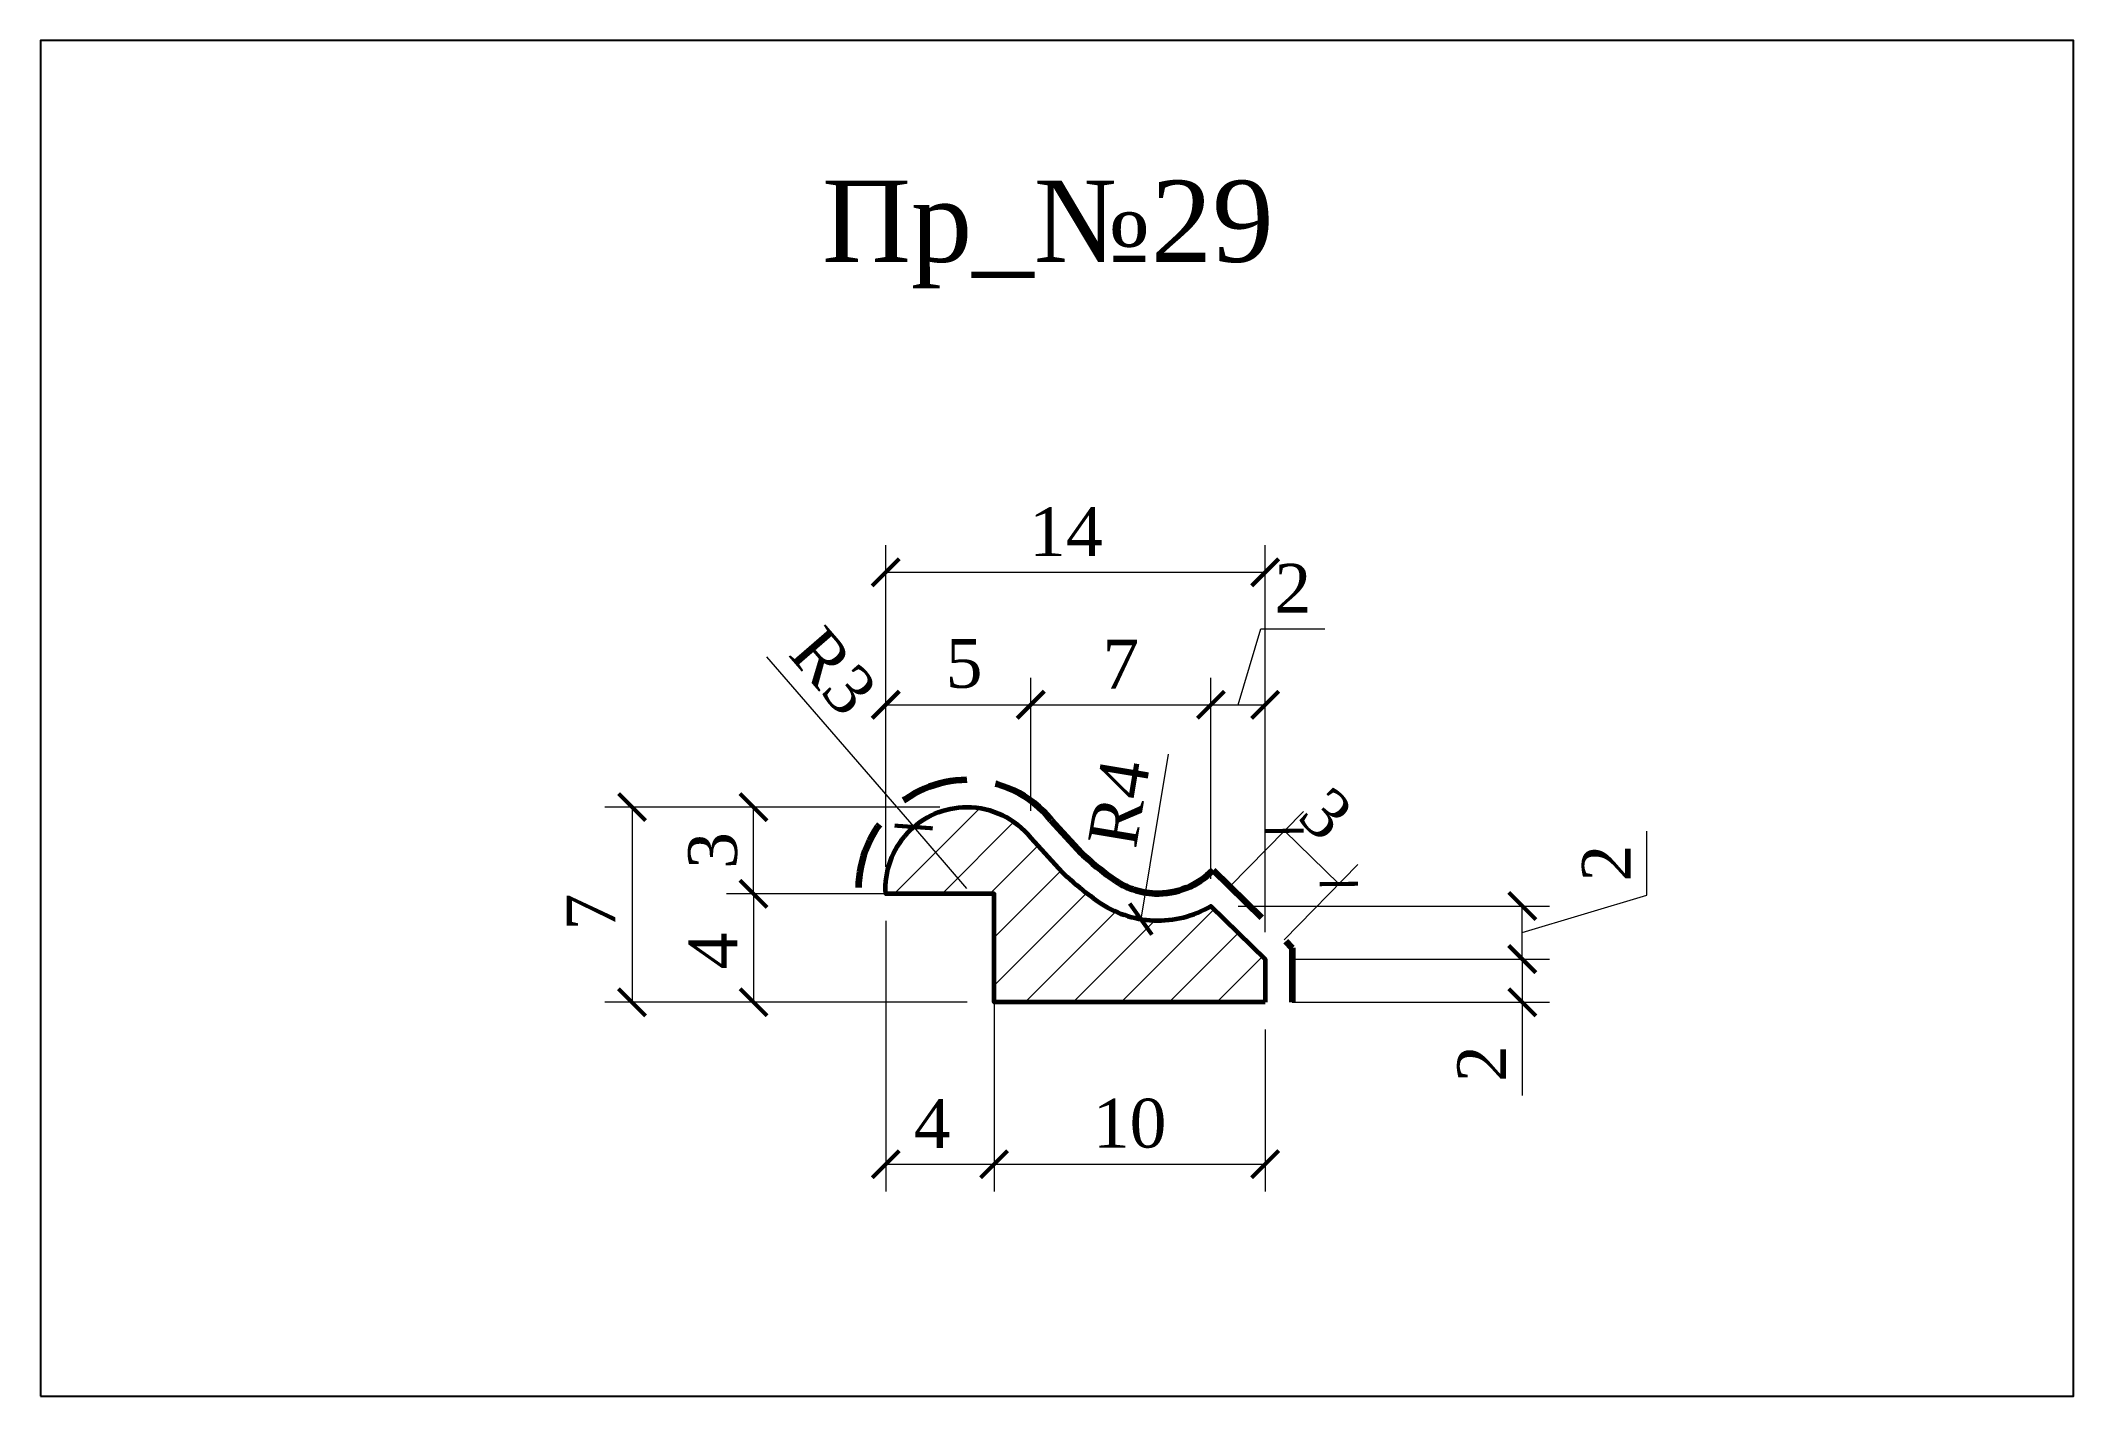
# Model space of a CAD drawing. Header units: millimetres. Extents: x 303891.2 to 303966.2, y -92700.8 to -92650.8.
import ezdxf

# ---------------------------------------------------------------- set-up
doc = ezdxf.new("R2010")
doc.units = ezdxf.units.MM
doc.header["$MEASUREMENT"] = 0
doc.linetypes.add('HIDDEN', pattern=[0.375, 0.25, -0.125])
doc.layers.add('Outside panel', color=7, linetype='Continuous', lineweight=18, true_color=0x7f5e57)
doc.layers.add('линия 15', color=7, linetype='Continuous', lineweight=15)
doc.layers.add('линия 50', color=1, linetype='Continuous', lineweight=211)
doc.layers.add('Слой1', color=7, linetype='Continuous')
doc.styles.add('ELECT', font='times.ttf')
doc.styles.get("Standard").update_dxf_attribs({"font": 'times.ttf'})
doc.dimstyles.new('M_1', dxfattribs={"dimtxt": 1.8, "dimasz": 1, "dimexe": 1, "dimexo": 1, "dimgap": 0.6, "dimtad": 1, "dimdec": 0, "dimdsep": 46, "dimtxsty": 'Standard', "dimblk": 'ARCHTICK', "dimcen": -5, "dimclrd": 7, "dimclre": 7, "dimclrt": 7, "dimadec": 0, "dimazin": 0, "dimtfac": 1, "dimtdec": 0, "dimtmove": 0, "dimatfit": 3, "dimfxl": 1, "dimtolj": 1, "dimtzin": 0, "dimlwd": 5, "dimlwe": 5, "dimarcsym": 0})

# ---------------------------------------------------------------- blocks, each defined once
blk = doc.blocks.new('_ArchTick')
at = {"color": 0, "linetype": 'ByBlock', "const_width": 0.15}
blk.add_lwpolyline([(-0.5, -0.5), (0.5, 0.5)], dxfattribs=at)
blk = doc.blocks.new('*D14')
at = {"layer": 'Defpoints', "color": 0, "ltscale": 1000, "transparency": 16777216}
for p in [(303936.338, -92670.43), (303922.338, -92682.288), (303936.338, -92684.696)]:
    blk.add_point(p, dxfattribs=at)
at = {"layer": 'линия 15', "color": 7, "lineweight": 5, "ltscale": 1000, "transparency": 16777216}
for p, q in [((303922.338, -92681.288), (303922.338, -92669.43)), ((303936.338, -92683.696), (303936.338, -92669.43)), ((303922.338, -92670.43), (303936.338, -92670.43))]:
    blk.add_line(p, q, dxfattribs=at)
at = {"layer": 'линия 15', "color": 7, "lineweight": 5, "ltscale": 1000, "transparency": 16777216, "rotation": 180}
blk.add_blockref('_ArchTick', (303922.338, -92670.43), dxfattribs=at)
at = {"layer": 'линия 15', "color": 7, "lineweight": 5, "ltscale": 1000, "transparency": 16777216}
blk.add_blockref('_ArchTick', (303936.338, -92670.43), dxfattribs=at)
at = {"layer": 'линия 15', "color": 7, "ltscale": 1000, "transparency": 16777216, "insert": (303928.987, -92668.93), "char_height": 1.8, "attachment_point": 5}
blk.add_mtext('\\A1;14', dxfattribs=at)
blk = doc.blocks.new('*D13')
at = {"layer": 'Defpoints', "color": 0, "ltscale": 1000, "transparency": 16777216}
for p in [(303925.337, -92679.089), (303912.979, -92686.288), (303926.338, -92686.288)]:
    blk.add_point(p, dxfattribs=at)
at = {"layer": 'линия 15', "color": 7, "lineweight": 5, "ltscale": 1000, "transparency": 16777216}
for p, q in [((303924.337, -92679.089), (303911.979, -92679.089)), ((303912.979, -92679.089), (303912.979, -92686.288)), ((303925.338, -92686.288), (303911.979, -92686.288))]:
    blk.add_line(p, q, dxfattribs=at)
for p, rotation in [((303912.979, -92679.089), 90), ((303912.979, -92686.288), 270)]:
    blk.add_blockref('_ArchTick', p, dxfattribs=dict(at, rotation=rotation))
at = {"layer": 'линия 15', "color": 7, "ltscale": 1000, "transparency": 16777216, "insert": (303911.461, -92682.96), "char_height": 1.8, "attachment_point": 5, "rotation": 90}
blk.add_mtext('\\A1;7', dxfattribs=at)
blk = doc.blocks.new('*D12')
at = {"layer": 'Defpoints', "color": 0, "ltscale": 1000, "transparency": 16777216}
for p in [(303939.054, -92681.924), (303934.338, -92682.737), (303936.338, -92684.696)]:
    blk.add_point(p, dxfattribs=at)
at = {"layer": 'линия 15', "color": 7, "lineweight": 5, "ltscale": 1000, "transparency": 16777216}
for p, q in [((303935.038, -92682.022), (303937.754, -92679.251)), ((303937.054, -92679.965), (303939.054, -92681.924)), ((303937.038, -92683.982), (303939.754, -92681.21))]:
    blk.add_line(p, q, dxfattribs=at)
for p, rotation in [((303937.054, -92679.965), 135.5847905690612), ((303939.054, -92681.924), 315.5847905690612)]:
    blk.add_blockref('_ArchTick', p, dxfattribs=dict(at, rotation=rotation))
at = {"layer": 'линия 15', "color": 7, "ltscale": 1000, "transparency": 16777216, "insert": (303938.582, -92679.34), "char_height": 1.8, "attachment_point": 5, "rotation": 315.58479}
blk.add_mtext('\\A1;3', dxfattribs=at)
blk = doc.blocks.new('*D11')
at = {"layer": 'Defpoints', "color": 0, "ltscale": 1000, "transparency": 16777216}
for p in [(303923.37, -92679.822), (303925.337, -92682.094)]:
    blk.add_point(p, dxfattribs=at)
at = {"layer": 'линия 15', "color": 7, "lineweight": 5, "ltscale": 1000, "transparency": 16777216}
for p in [(303917.938, -92673.55), (303925.337, -92682.094)]:
    blk.add_line(p, (303923.37, -92679.822), dxfattribs=at)
blk.add_arc((303925.337, -92682.094), 3.005, 109.06875, 149.96185, dxfattribs=at)
at = {"layer": 'линия 15', "color": 7, "lineweight": 5, "ltscale": 1000, "transparency": 16777216, "rotation": 310.8930994539078}
blk.add_blockref('_ArchTick', (303923.37, -92679.822), dxfattribs=at)
at = {"layer": 'линия 15', "color": 7, "ltscale": 1000, "transparency": 16777216, "insert": (303920.405, -92674.083), "char_height": 1.8, "attachment_point": 5, "rotation": 310.8931}
blk.add_mtext('\\A1;R3', dxfattribs=at)
blk = doc.blocks.new('*D10')
at = {"layer": 'Defpoints', "color": 0, "ltscale": 1000, "transparency": 16777216}
for p in [(303932.382, -92679.432), (303931.75, -92683.22)]:
    blk.add_point(p, dxfattribs=at)
at = {"layer": 'линия 15', "color": 7, "lineweight": 5, "ltscale": 1000, "transparency": 16777216}
blk.add_line((303932.765, -92677.14), (303931.75, -92683.22), dxfattribs=at)
at = {"layer": 'линия 15', "color": 7, "lineweight": 5, "ltscale": 1000, "transparency": 16777216, "rotation": 260.5290254452798}
blk.add_blockref('_ArchTick', (303931.75, -92683.22), dxfattribs=at)
at = {"layer": 'линия 15', "color": 7, "ltscale": 1000, "transparency": 16777216, "insert": (303930.943, -92678.947), "char_height": 1.8, "attachment_point": 5, "rotation": 80.52903}
blk.add_mtext('\\A1;R4', dxfattribs=at)
blk = doc.blocks.new('*D9')
at = {"layer": 'Defpoints', "color": 0, "ltscale": 1000, "transparency": 16777216}
for p in [(303936.338, -92675.316), (303934.338, -92682.737), (303936.338, -92684.696)]:
    blk.add_point(p, dxfattribs=at)
at = {"layer": 'линия 15', "color": 7, "lineweight": 5, "ltscale": 1000, "transparency": 16777216}
for p, q in [((303935.338, -92675.316), (303936.178, -92672.516)), ((303936.178, -92672.516), (303938.54, -92672.516)), ((303934.338, -92681.737), (303934.338, -92674.316)), ((303936.338, -92683.696), (303936.338, -92674.316)), ((303934.338, -92675.316), (303936.338, -92675.316))]:
    blk.add_line(p, q, dxfattribs=at)
at = {"layer": 'линия 15', "color": 7, "lineweight": 5, "ltscale": 1000, "transparency": 16777216, "rotation": 180}
blk.add_blockref('_ArchTick', (303934.338, -92675.316), dxfattribs=at)
at = {"layer": 'линия 15', "color": 7, "lineweight": 5, "ltscale": 1000, "transparency": 16777216}
blk.add_blockref('_ArchTick', (303936.338, -92675.316), dxfattribs=at)
at = {"layer": 'линия 15', "color": 7, "ltscale": 1000, "transparency": 16777216, "insert": (303937.359, -92671.016), "char_height": 1.8, "attachment_point": 5}
blk.add_mtext('\\A1;2', dxfattribs=at)
blk = doc.blocks.new('*D7')
at = {"layer": 'Defpoints', "color": 0, "ltscale": 1000, "transparency": 16777216}
for p in [(303927.689, -92675.316), (303927.689, -92680.224), (303922.338, -92682.288)]:
    blk.add_point(p, dxfattribs=at)
at = {"layer": 'линия 15', "color": 7, "lineweight": 5, "ltscale": 1000, "transparency": 16777216}
for p, q in [((303922.338, -92681.288), (303922.338, -92674.316)), ((303927.689, -92679.224), (303927.689, -92674.316)), ((303922.338, -92675.316), (303927.689, -92675.316))]:
    blk.add_line(p, q, dxfattribs=at)
at = {"layer": 'линия 15', "color": 7, "lineweight": 5, "ltscale": 1000, "transparency": 16777216, "rotation": 180}
blk.add_blockref('_ArchTick', (303922.338, -92675.316), dxfattribs=at)
at = {"layer": 'линия 15', "color": 7, "lineweight": 5, "ltscale": 1000, "transparency": 16777216}
blk.add_blockref('_ArchTick', (303927.689, -92675.316), dxfattribs=at)
at = {"layer": 'линия 15', "color": 7, "ltscale": 1000, "transparency": 16777216, "insert": (303925.23, -92673.801), "char_height": 1.8, "attachment_point": 5}
blk.add_mtext('\\A1;5', dxfattribs=at)
blk = doc.blocks.new('*D5')
at = {"layer": 'Defpoints', "color": 0, "ltscale": 1000, "transparency": 16777216}
for p in [(303922.332, -92682.288), (303917.461, -92686.288), (303926.338, -92686.288)]:
    blk.add_point(p, dxfattribs=at)
at = {"layer": 'линия 15', "color": 7, "lineweight": 5, "ltscale": 1000, "transparency": 16777216}
for p, q in [((303921.332, -92682.288), (303916.461, -92682.288)), ((303917.461, -92682.288), (303917.461, -92686.288)), ((303925.338, -92686.288), (303916.461, -92686.288))]:
    blk.add_line(p, q, dxfattribs=at)
for p, rotation in [((303917.461, -92682.288), 90), ((303917.461, -92686.288), 270)]:
    blk.add_blockref('_ArchTick', p, dxfattribs=dict(at, rotation=rotation))
at = {"layer": 'линия 15', "color": 7, "ltscale": 1000, "transparency": 16777216, "insert": (303915.961, -92684.394), "char_height": 1.8, "attachment_point": 5, "rotation": 90}
blk.add_mtext('\\A1;4', dxfattribs=at)
blk = doc.blocks.new('*D4')
at = {"layer": 'Defpoints', "color": 0, "ltscale": 1000, "transparency": 16777216}
for p in [(303934.338, -92682.737), (303945.827, -92682.737), (303936.338, -92684.696)]:
    blk.add_point(p, dxfattribs=at)
at = {"layer": 'линия 15', "color": 7, "lineweight": 5, "ltscale": 1000, "transparency": 16777216}
for p, q in [((303950.427, -92682.336), (303950.427, -92679.975)), ((303935.338, -92682.737), (303946.827, -92682.737)), ((303945.827, -92683.716), (303950.427, -92682.336)), ((303945.827, -92684.696), (303945.827, -92682.737)), ((303937.338, -92684.696), (303946.827, -92684.696))]:
    blk.add_line(p, q, dxfattribs=at)
for p, rotation in [((303945.827, -92682.737), 90), ((303945.827, -92684.696), 270)]:
    blk.add_blockref('_ArchTick', p, dxfattribs=dict(at, rotation=rotation))
at = {"layer": 'линия 15', "color": 7, "ltscale": 1000, "transparency": 16777216, "insert": (303948.927, -92681.156), "char_height": 1.8, "attachment_point": 5, "rotation": 90}
blk.add_mtext('\\A1;2', dxfattribs=at)
blk = doc.blocks.new('*D3')
at = {"layer": 'Defpoints', "color": 0, "ltscale": 1000, "transparency": 16777216}
for p in [(303936.338, -92684.696), (303945.827, -92684.696), (303936.338, -92686.288)]:
    blk.add_point(p, dxfattribs=at)
at = {"layer": 'линия 15', "color": 7, "lineweight": 5, "ltscale": 1000, "transparency": 16777216}
for p, q in [((303937.338, -92684.696), (303946.827, -92684.696)), ((303945.827, -92684.696), (303945.827, -92686.288)), ((303937.338, -92686.288), (303946.827, -92686.288)), ((303945.827, -92686.288), (303945.827, -92689.73))]:
    blk.add_line(p, q, dxfattribs=at)
for p, rotation in [((303945.827, -92684.696), 90), ((303945.827, -92686.288), 270)]:
    blk.add_blockref('_ArchTick', p, dxfattribs=dict(at, rotation=rotation))
at = {"layer": 'линия 15', "color": 7, "ltscale": 1000, "transparency": 16777216, "insert": (303944.327, -92688.55), "char_height": 1.8, "attachment_point": 5, "rotation": 90}
blk.add_mtext('\\A1;2', dxfattribs=at)
blk = doc.blocks.new('*D1')
at = {"layer": 'Defpoints', "color": 0, "ltscale": 1000, "transparency": 16777216}
for p in [(303922.338, -92682.288), (303926.338, -92682.288), (303926.338, -92692.261)]:
    blk.add_point(p, dxfattribs=at)
at = {"layer": 'линия 15', "color": 7, "lineweight": 5, "ltscale": 1000, "transparency": 16777216}
for p, q in [((303922.338, -92683.288), (303922.338, -92693.261)), ((303926.338, -92683.288), (303926.338, -92693.261)), ((303922.338, -92692.261), (303926.338, -92692.261))]:
    blk.add_line(p, q, dxfattribs=at)
at = {"layer": 'линия 15', "color": 7, "lineweight": 5, "ltscale": 1000, "transparency": 16777216, "rotation": 180}
blk.add_blockref('_ArchTick', (303922.338, -92692.261), dxfattribs=at)
at = {"layer": 'линия 15', "color": 7, "lineweight": 5, "ltscale": 1000, "transparency": 16777216}
blk.add_blockref('_ArchTick', (303926.338, -92692.261), dxfattribs=at)
at = {"layer": 'линия 15', "color": 7, "ltscale": 1000, "transparency": 16777216, "insert": (303924.053, -92690.761), "char_height": 1.8, "attachment_point": 5}
blk.add_mtext('\\A1;4', dxfattribs=at)

msp = doc.modelspace()

# ---------------------------------------------------------------- hatches: boundary and pattern name
at = {"layer": 'Outside panel', "ltscale": 1000}
h = msp.add_hatch(dxfattribs=at)
h.set_pattern_fill('ANSI31', color=256, scale=10)
h.set_pattern_definition([(45, (-2803.6684, -170.8143), (-0.8838834765, 0.8838834765), [])])
h.paths.add_polyline_path([(303936.338, -92684.696), (303934.338, -92682.737, -0.144708), (303932.227, -92683.269, -0.144708), (303930.166, -92682.568, -0.03566), (303928.844, -92681.485), (303927.689, -92680.224, 0.228679), (303925.337, -92679.089, 0.431895), (303922.338, -92682.288), (303926.338, -92682.288), (303926.338, -92686.288), (303936.338, -92686.288)])

# ---------------------------------------------------------------- linework, layer by layer
at = {"color": 6, "ltscale": 1000}
msp.add_lwpolyline([(303891.158, -92700.821), (303966.158, -92700.821), (303966.158, -92650.821), (303891.158, -92650.821)], close=True, dxfattribs=at)
at = {"layer": 'линия 50', "color": 1, "linetype": 'HIDDEN', "ltscale": 10, "true_color": 0xff0909}
msp.add_lwpolyline([(303921.337, -92682.288, -0.427374), (303925.336, -92678.089, -0.226288), (303928.448, -92679.573), (303929.557, -92680.782, 0.034866), (303930.743, -92681.751, 0.144708), (303932.268, -92682.27, 0.212883), (303934.417, -92681.414), (303937.338, -92684.276), (303937.338, -92686.288)], format="xyb", dxfattribs=at)
at = {"layer": 'Слой1', "color": 7, "linetype": 'Continuous', "lineweight": 60}
msp.add_lwpolyline([(303936.338, -92686.288), (303926.338, -92686.288), (303926.338, -92682.288), (303922.338, -92682.288, -0.431895), (303925.337, -92679.089, -0.228679), (303927.689, -92680.224), (303928.844, -92681.485, 0.03566), (303930.166, -92682.568, 0.144708), (303932.227, -92683.269, 0.144708), (303934.338, -92682.737), (303936.338, -92684.696), (303936.338, -92686.288)], format="xyb", dxfattribs=at)

# ---------------------------------------------------------------- texts
at = {"color": 5, "ltscale": 1000, "style": 'ELECT'}
msp.add_text('Пр_№29', height=3, dxfattribs=at).set_placement((303919.994, -92658.979))

# ---------------------------------------------------------------- dimensions: what is measured, and where the dimension line sits
at = {"layer": 'линия 15', "color": 7, "ltscale": 1000}
for base, p2, picture, middle in [((303936.338, -92670.43), (303936.338, -92684.696), '*D14', (303928.987, -92670.43)), ((303927.689, -92675.316), (303927.689, -92680.224), '*D7', (303925.23, -92675.316)), ((303926.338, -92692.261), (303926.338, -92682.288), '*D1', (303924.053, -92692.261))]:
    dim = msp.add_linear_dim(base=base, p1=(303922.338, -92682.288), p2=p2, dimstyle='M_1', dxfattribs=at)
    dim.commit()
    dim.dimension.update_dxf_attribs({"geometry": picture, "text_midpoint": middle, "dimtype": 128})
dim = msp.add_linear_dim(base=(303936.338, -92675.316), p1=(303934.338, -92682.737), p2=(303936.338, -92684.696), dimstyle='M_1', dxfattribs=at)
dim.commit()
dim.dimension.update_dxf_attribs({"geometry": '*D9', "text_midpoint": (303936.778, -92671.016)})
for center, mpoint, picture, middle in [((303925.337, -92682.094), (303923.37, -92679.822), '*D11', (303919.259, -92675.076)), ((303932.382, -92679.432), (303931.75, -92683.22), '*D10', (303932.422, -92679.193))]:
    dim = msp.add_radius_dim(center=center, mpoint=mpoint, dimstyle='M_1', dxfattribs=at)
    dim.commit()
    dim.dimension.update_dxf_attribs({"geometry": picture, "text_midpoint": middle, "dimtype": 132})
for base, p1, p2 in [((303934.338, -92675.316), (303927.689, -92680.224), (303934.338, -92682.737)), ((303936.338, -92692.261), (303926.338, -92682.288), (303936.338, -92686.288))]:
    msp.add_linear_dim(base=base, p1=p1, p2=p2, dimstyle='M_1', dxfattribs=at).render()
for base, p1, p2, angle, picture, middle, dimtype in [((303939.054, -92681.924), (303934.338, -92682.737), (303936.338, -92684.696), 315.58479, '*D12', (303937.521, -92680.423), 129), ((303912.979, -92686.288), (303925.337, -92679.089), (303926.338, -92686.288), 90, '*D13', (303912.979, -92682.96), 128), ((303917.461, -92686.288), (303922.332, -92682.288), (303926.338, -92686.288), 90, '*D5', (303917.461, -92684.394), 128), ((303945.827, -92684.696), (303936.338, -92686.288), (303936.338, -92684.696), 90, '*D3', (303945.827, -92688.55), 128)]:
    dim = msp.add_linear_dim(base=base, p1=p1, p2=p2, angle=angle, dimstyle='M_1', dxfattribs=at)
    dim.commit()
    dim.dimension.update_dxf_attribs({"geometry": picture, "text_midpoint": middle, "dimtype": dimtype})
msp.add_linear_dim(base=(303917.461, -92679.089), p1=(303926.338, -92682.288), p2=(303925.337, -92679.089), angle=90, dimstyle='M_1', dxfattribs=at).render()
dim = msp.add_linear_dim(base=(303945.827, -92682.737), p1=(303936.338, -92684.696), p2=(303934.338, -92682.737), angle=90, dimstyle='M_1', dxfattribs=at)
dim.commit()
dim.dimension.update_dxf_attribs({"geometry": '*D4', "text_midpoint": (303948.927, -92681.736)})

doc.saveas('drawing.dxf')
